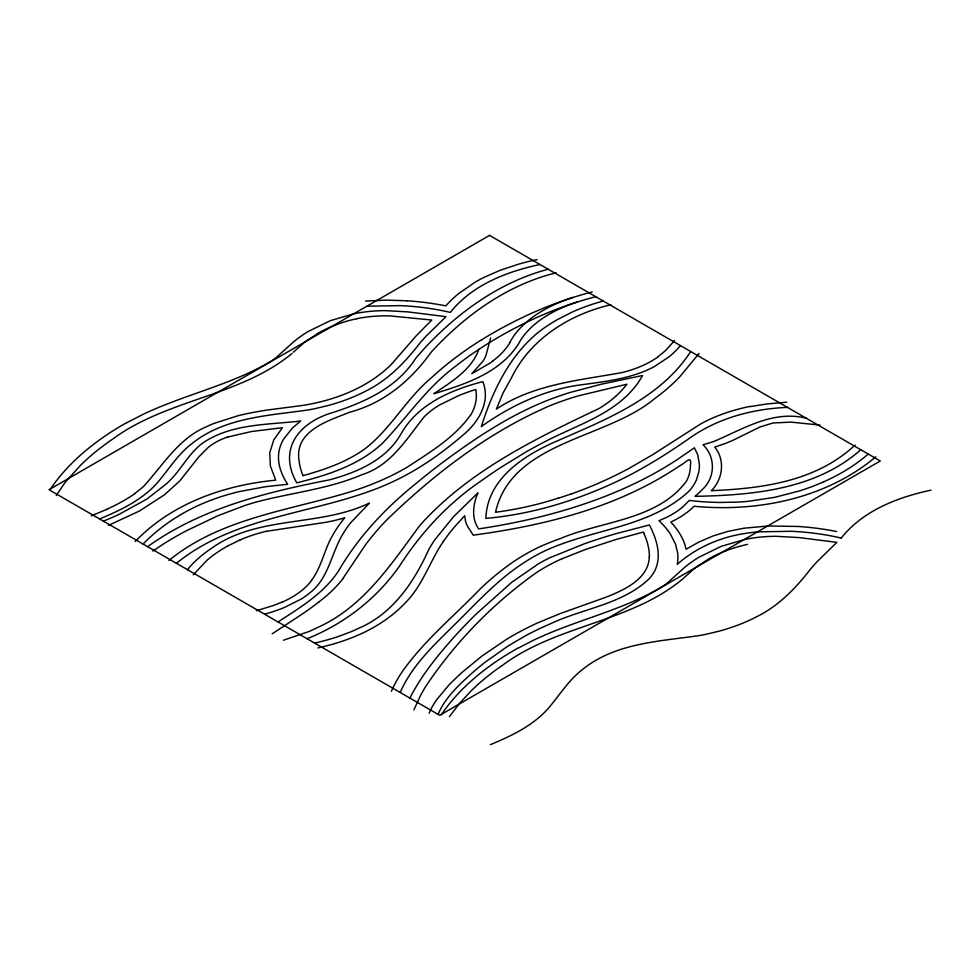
<?xml version="1.0" encoding="UTF-8"?>
<svg xmlns="http://www.w3.org/2000/svg" width="980" height="980" viewBox="0 0 980 980"><rect width="100%" height="100%" fill="white"/><g stroke="black" fill="none" stroke-linecap="round" stroke-linejoin="round"><path stroke-width="1.47" d="M649.238 556.444C649.238 575.787 629.981 586.983 614.374 593.721A184.632 106.6 0 0 1 605.701 597.298L560.07 613.615L537.322 623.035A291.354 168.217 0 0 0 506.146 639.597L482.197 655.865L461.899 672.513A389.832 225.069 0 0 0 457.44 676.617L451.56 682.35A323.143 186.568 0 0 0 448.191 685.853L436.663 699.793A139.895 80.764 0 0 0 429.166 713.293M495.537 512.075C511.928 440.988 606.204 439.297 654.579 398.688A271.436 156.714 0 0 0 679.985 376.541L699.095 353.425M490.637 337.83L486.019 355.262A81.45 47.028 0 0 1 484.782 358.068L484.414 358.766A65.342 37.73 0 0 1 483.116 360.983L471.833 373.711L489.902 363.176A128.588 74.235 0 0 0 491.593 361.963L493.173 360.775M478.853 349.358C471.564 370.036 451.057 382.004 433.858 393.74C465.132 384.344 500.511 372.743 518.702 343.515A123.872 71.516 0 0 1 577.428 301.975M438.085 714.371C445.3 697.172 459.62 684.322 473.169 672.06A421.376 243.273 0 0 1 485.48 661.978L507.763 646.212L525.17 635.947A275.392 158.993 0 0 1 549.866 624.04C582.537 608.433 622.214 604.538 649.226 578.702A76.673 44.272 0 0 0 654.75 570.826C662.1 556.015 656.6 538.706 649.373 524.974L615.366 533.843A459.718 265.409 0 0 0 584.754 543.655L550.111 557.62A183.04 105.681 0 0 0 538.522 563.745L511.903 582.145L476.354 613.872A901.576 520.515 0 0 0 454.549 636.547C437.693 655.485 421.376 675.342 409.897 698.091M413.915 709.875L419.44 697.797A214.914 124.08 0 0 1 421.094 694.514A342.657 197.825 0 0 1 426.079 685.89C455.418 642.072 493.05 603.447 536.036 572.884A183.407 105.889 0 0 1 562.104 558.661M400.183 692.492C412.225 664.869 434.924 644.154 455.921 623.341C478.265 601.279 499.641 577.6 526.628 561.001C576.485 528.379 644.754 532.654 689.222 490.943A90.123 52.026 0 0 0 696.425 479.894L698.85 471.846A109.001 62.928 0 0 0 699.377 464.091L697.687 454.634L694.355 447.787L678.013 459.081A413.768 238.887 0 0 1 660.74 469.763A376.675 217.474 0 0 1 600.458 498.159C561.197 512.981 520.135 522.695 478.669 528.882C471.098 518.298 473.071 504.124 477.971 492.867L453.556 516.668L434.875 539.735A313.159 180.798 0 0 0 428.983 549.131C414.111 581.973 392.845 613.933 358.288 628.45A139.895 80.764 0 0 1 349.517 632.345L337.598 636.755A170.349 98.355 0 0 1 314.629 643.088M511.193 378.39C529.96 339.129 569.515 314.298 611.018 304.731M510.654 379.285L503.095 392.894L496.382 409.101C533.855 384.111 579.131 380.399 622.092 372.547A93.529 53.998 0 0 0 658.144 356.806M470.596 414.932C454.524 437.741 429.571 452.527 406.651 467.509A241.815 139.613 0 0 1 353.119 490.98C290.595 510.507 221.247 517.612 168.952 560.45M56.264 495.476L63.798 484.304A219.802 126.898 0 0 1 66.407 480.898L80.728 465.108A315.499 182.145 0 0 1 112.48 439.248C166.588 399.08 240.051 396.459 292.016 353.486M443.389 541.438C429.705 561.43 422.649 585.697 405.095 603.043C382.102 627.359 350.105 640.871 317.912 647.927M449.416 716.637L459.473 703.444L471.147 690.863A315.499 182.145 0 0 1 502.912 665.004C557.24 624.591 631.414 622.349 683.195 578.531M690.765 351.465C660.398 398.297 606.706 419.171 557.816 440.657C524.839 454.781 487.219 478.326 485.86 518.371C516.779 515.652 547.232 508.583 576.436 498.159A361.559 208.74 0 0 0 608.923 485.149C636.89 472.715 663.043 456.607 688.156 439.187C716.944 418.276 752.395 408.795 787.614 407.374M343.294 577.918L365.221 545.235A448.117 258.72 0 0 1 386.867 519.817C434.544 473.683 488.481 432.241 549.694 405.806A238.569 137.739 0 0 1 577.943 395.957L626.955 384.209L623.476 388.423A155.33 89.682 0 0 1 615.636 396.386M311.469 580.393C321.795 566.844 324.233 549.376 332.882 534.909A236.989 136.82 0 0 1 342.78 520.221L344.715 517.832A136.661 78.902 0 0 1 326.34 522.218L266.536 531.307M193.232 574.831L207.233 560.058A151.361 87.392 0 0 1 227.764 545.946M674.571 340.562L666.167 349.872A127.437 73.574 0 0 1 663.227 352.518L657.935 356.708M135.228 541.499C171.745 503.389 224.126 485.112 275.711 480.163L270.382 465.978L269.769 452.674L273.763 439.898L282.424 427.721L251.468 431.531L228.107 436.958M293.326 352.237L304.498 342.253M143.068 544.047C161.957 524.655 185.343 509.931 210.614 500.351A169.797 98.037 0 0 1 239.475 491.556L265.752 486.68L287.679 484.291C281.187 474.479 276.715 462.425 279.153 450.555A97.498 56.289 0 0 1 283.686 439.003L292.432 428.027L300.603 421.045C267.381 424.867 230.067 423.568 201.623 443.842C190.867 452.258 183.897 464.214 175.273 474.577A176.719 102.03 0 0 1 166.87 483.483L146.976 499.004L118.605 514.623A239.475 138.266 0 0 1 103.353 521.115M683.942 577.82L694.93 568.02M855.124 445.153L848.361 450.947A169.442 97.829 0 0 1 844.025 454.328C806.209 482.822 757.295 488.738 711.358 490.686C722.897 479.232 725.372 459.988 714.739 447.113L725.2 443.524A122.77 70.879 0 0 0 733.408 440.081L759.867 427.035L773.036 422.98L790.811 422.123L820.064 425.087M875.826 456.827C826.005 498.526 757.675 512.393 694.085 506.256A98.747 57.012 0 0 1 670.761 522.107A133.256 76.93 0 0 1 684.616 543.778L686.086 549.216L698.948 542.001L713.122 535.95L727.822 531.417L743.906 528.22L768.283 525.978L797.904 526.456A177.686 102.582 0 0 1 836.687 531.54M860.844 449.661C815.948 489.632 752.505 495.28 695.041 496.333A105.558 60.944 0 0 0 702.182 489.632C715.449 477.934 715.817 456.876 703.04 444.749L710.855 442.421A158.968 91.777 0 0 0 713.991 441.416C743.404 428.946 772.84 409.934 806.369 418.203M176.449 563.316C233.252 517.024 309.95 514.279 376.075 488.873A243.653 140.679 0 0 0 396.3 480.053C420.469 468.342 442.556 452.662 462.879 435.169C478.338 422.637 490.98 401.825 482.797 381.637C450.849 389.905 417.443 404.238 400.661 434.495C385.679 460.208 357.075 472.372 329.648 479.808C265.984 492.303 201.206 508.167 147.613 546.668M304.694 342.106L318.414 333.053M695.126 567.873L708.846 558.821A122.329 70.621 0 0 1 721.917 552.389L726.535 550.54M318.623 602.259L308.394 609.793A435.72 251.554 0 0 1 301.362 614.632L272.171 633.803M134.407 493.798L140.691 488.934A117.919 68.085 0 0 0 143.913 486.068C163.317 464.728 178.826 438.121 206.792 426.582A108.988 62.928 0 0 1 213.75 423.483L238.311 415.643A209.414 120.895 0 0 1 271.35 409.493L302.33 405.487A129.152 74.566 0 0 0 306.128 404.875C335.76 399.607 365.16 388.325 387.676 367.88A205.42 118.592 0 0 0 391.167 364.609L416.304 335.724L431.751 320.043L390.04 315.915A86.473 49.931 0 0 0 356.61 318.708M152.88 551.079L161.749 545.101A298.226 172.174 0 0 1 169.675 540.139A349.958 202.052 0 0 1 186.188 530.866L217.719 515.798L244.816 505.521A190.157 109.785 0 0 1 257.642 501.674C292.408 492.585 328.839 488.934 362.11 474.639C391.057 465.537 406.577 438.869 424.328 416.659A102.177 58.996 0 0 1 439.726 404.899L458.897 395.516A170.361 98.355 0 0 1 475.778 389.489A102.3 59.07 0 0 1 470.719 414.957M278.038 621.969C300.052 607.527 323.792 593.5 338.504 570.936C358.423 536.734 385.802 507.652 416.623 483.018A967.223 558.429 0 0 1 441.943 462.989C474.565 438.66 508.816 415.753 546.803 400.649A245.833 141.929 0 0 1 570.372 392.38L601.561 384.148L642.598 375.499C621.994 412.69 578.249 423.862 543.275 442.543A450.861 260.3 0 0 0 525.745 452.099L501.013 467.313A640.271 369.656 0 0 0 482.393 480.041C448.816 502.532 421.069 532.422 399.338 566.354C376.516 598.817 343.894 624.076 307.059 638.727M481.707 339.766C515.958 318.61 553.161 302.024 592.19 291.93M126.726 422.76L142.578 414.589A279.3 161.259 0 0 1 154.669 409.113C193.072 392.6 234.539 382.862 270.713 361.387A95.097 54.905 0 0 0 276.323 357.443L292.653 342.694A138.842 80.164 0 0 1 299.096 337.549A142.774 82.43 0 0 1 308.039 331.571L330.517 320.607L353.609 313.87A94.141 54.353 0 0 1 385.03 310.623L408.158 311.91L445.986 316.675L426.141 336.091A402.425 232.346 0 0 0 419.673 343.368C404.985 362.441 387.86 380.203 365.981 390.971A154.779 89.352 0 0 1 329.023 405.291L315.082 408.66A126.506 73.035 0 0 1 307.365 410.069C267.589 415.777 223.954 417.48 191.418 444.014C177.27 454.879 168.156 470.437 156.579 483.679C141.243 500.413 120.234 510.384 99.593 518.947M517.599 648.429L533.451 640.259A279.3 161.259 0 0 1 545.542 634.783C583.945 618.258 625.412 608.531 661.586 587.057A95.097 54.905 0 0 0 667.196 583.112L683.526 568.363A138.842 80.164 0 0 1 689.969 563.218A142.774 82.43 0 0 1 698.912 557.24L721.39 546.277L744.482 539.539A94.141 54.353 0 0 1 775.903 536.293L799.031 537.579L836.859 542.344L817.026 561.76A402.425 232.346 0 0 0 810.546 569.037C795.858 588.11 778.733 605.873 756.854 616.641A154.779 89.352 0 0 1 719.896 630.961L705.955 634.33A126.506 73.035 0 0 1 698.25 635.738C658.462 641.447 614.827 643.149 582.292 669.683C568.143 680.549 559.029 696.106 547.452 709.348C532.115 726.07 511.107 736.054 490.466 744.616M227.777 545.958L240.222 539.845M106.673 509.429L91.336 515.872M562.14 558.698L585.354 549.535L615.526 539.637L643.48 531.993L644.326 533.941M282.644 601.781L276.789 604.219A126.996 73.316 0 0 1 272.171 605.922L256.331 610.736M823.874 481.719L815.679 485.174A182.733 105.497 0 0 1 799.717 490.858L774.812 497.313L748.512 501.282A146.78 84.746 0 0 1 737.193 502.127L719.982 502.458A171.917 99.249 0 0 1 689.259 500.437L683.366 506.403A88.996 51.377 0 0 1 665.984 517.636L658.915 520.723A128 73.892 0 0 1 670.455 534.149L675.636 544.476L677.67 552.953A114.807 66.285 0 0 1 677.217 564.394C692.492 550.809 711.235 541.377 730.97 536.293A106.269 61.348 0 0 1 757.797 531.895M108.413 525.415L139.405 511.033L164.518 494.741L179.695 480.996L199.026 456.668L207.968 447.652A61.728 35.635 0 0 1 228.034 436.884M571.365 493.871L558.49 498.195M283.49 640.21L308.933 631.537A154.889 89.425 0 0 0 317.324 627.617C363.004 607.331 390.702 564.897 419.22 526.272A395.393 228.279 0 0 1 423.091 521.85C471.147 469.886 535.741 438.55 598.67 408.709A124.374 71.809 0 0 0 603.79 405.524L609.364 401.567A136.759 78.963 0 0 0 615.624 396.386M548.286 269.206C505.386 280.488 467.448 305.772 435.978 336.52A521.201 300.909 0 0 0 415.643 358.46C397.084 387.517 365.258 401.984 333.616 412.262C299.255 422.074 277.45 448.681 296.756 482.834C327.528 475.214 359.476 465.096 382.972 442.776C407.337 417.064 427.243 386.941 456.239 365.785A415.373 239.818 0 0 1 482.736 346.822C517.612 324.515 555.746 307.059 595.865 296.671M556.187 272.783C517.746 282.228 483.067 303.273 453.887 329.648A501.454 289.517 0 0 0 431.016 352.384C410.877 380.448 383.878 403.123 349.921 412.139C328.888 420.653 294.747 430.392 298.949 459.914A173.423 100.132 0 0 0 302.967 475.643M302.906 475.643C324.588 469.702 346.381 462.168 364.781 448.926C390.947 428.86 406.43 398.37 431.837 377.386A433.221 250.121 0 0 1 481.658 339.741M750.129 406.602L767.352 403.907L786.744 402.204M365.54 301.056L386.341 300.125L407.031 300.786M366.912 306.189L400.416 305.625A167.114 96.481 0 0 1 450.335 312.4A171.953 99.274 0 0 1 459.436 302.416C476.782 285.743 499.237 275.527 522.132 268.949A171.929 99.262 0 0 1 540.127 264.49M757.785 531.858L791.289 531.295A167.114 96.481 0 0 1 841.208 538.069M240.284 539.882A110.238 63.639 0 0 1 266.499 531.27M311.628 580.43A93.553 54.01 0 0 1 282.767 601.879M134.53 493.859A179.512 103.635 0 0 1 106.587 509.367M558.355 498.06A231.39 133.586 0 0 1 495.598 512.246M571.426 493.92A363.972 210.137 0 0 0 629.932 467.877L652.472 454.818L700.725 423.899A137.702 79.503 0 0 1 750.006 406.406M931 490.159A171.929 99.262 0 0 0 913.005 494.618C890.122 501.209 867.655 511.413 850.309 528.085A171.953 99.274 0 0 0 841.183 538.118M318.427 333.065A122.329 70.621 0 0 1 331.497 326.622L336.115 324.784A99.176 57.257 0 0 1 357.075 318.635M726.56 550.564A99.176 57.257 0 0 1 747.495 544.402M187.474 569.686A158.907 91.753 0 0 1 210.443 549.057C257.103 514.794 318.819 527.363 369.423 503.095L350.705 522.707A226.748 130.916 0 0 0 341.922 535.644C331.044 554.741 328.116 579.192 309.435 593.157A96.114 55.492 0 0 1 301.068 599.148L284.188 607.576A138.388 79.895 0 0 1 264.612 614.203M680.488 345.536A138.388 79.895 0 0 1 669.022 356.843L654.395 366.581A96.114 55.492 0 0 1 644.032 371.408C624.689 379.211 603.803 381.747 583.284 384.54C546.227 388.962 511.548 405.034 481.364 426.545C492.462 391.253 509.625 355.348 539.037 331.742A188.515 108.841 0 0 1 557.289 319.688L571.193 312.546A158.772 91.667 0 0 1 603.374 300.995M868.268 453.948A199.026 114.905 0 0 1 823.898 481.731M441.282 714.775A324.466 187.327 0 0 1 517.489 648.356M50.409 489.106A324.466 187.327 0 0 1 126.616 422.686M343.539 577.98A207.074 119.548 0 0 1 318.549 602.222M407.019 300.811A177.686 102.582 0 0 1 445.814 305.87A175.886 101.54 0 0 1 458.897 293.4L475.202 282.13A149.524 86.326 0 0 1 483.557 277.573L500.131 270.296L518.114 264.306A181.165 104.603 0 0 1 537.052 259.614M510.286 342.02A109.895 63.443 0 0 1 493.087 360.738M510.102 341.983A132.864 76.71 0 0 1 573.104 297.418M644.105 533.965A161.97 93.504 0 0 1 649.458 556.444M391.437 691.231A281.529 162.545 0 0 1 401.825 672.28C423.838 640.81 453.912 616.236 480.408 588.735C499.959 570.017 522.218 553.663 547.44 543.484A217.144 125.367 0 0 1 560.413 538.547C601.793 520.882 657.531 520.221 686.466 481.168C689.075 476.366 690.41 470.915 690.41 465.463C691.966 453.789 685.424 463.246 680.096 465.537C618.674 507.199 545.848 525.329 473.267 535.166L468.085 527.191A77.102 44.517 0 0 1 466.835 524.815L466.627 524.349A53.104 30.662 0 0 1 465.561 521.323L464.716 515.701L455.32 526.015A348.745 201.353 0 0 0 443.364 541.426M489.547 235.384L49 489.731L439.726 715.314L880.273 460.98L489.547 235.384"/></g></svg>
